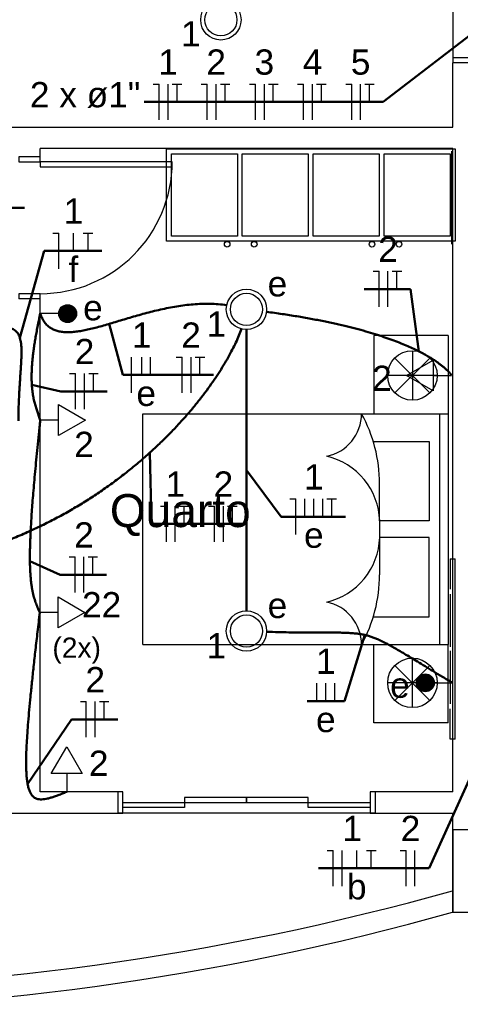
# Model space of a CAD drawing. Header units: inches. Extents: x -8.7 to 57.3, y -9.2 to 26.4.
# Drawn here: x 5.45 to 8.53, y -2.42 to 4.51 of the extents above; entities that cross this region are included whole.
import ezdxf
from ezdxf.enums import TextEntityAlignment as Align

# ---------------------------------------------------------------- set-up
doc = ezdxf.new("R2010")
doc.units = ezdxf.units.IN
doc.header["$MEASUREMENT"] = 0
for name, color, linetype, lineweight in [('BASE', 7, 'Continuous', 5), ('EL-Condutos', 8, 'Continuous', 30), ('EL-Fios', 1, 'Continuous', 20), ('EL-Textos fios', 7, 'Continuous', 30), ('EL-Textos pontos', 7, 'Continuous', 30), ('MOVEIS', 253, 'Continuous', 20), ('P-SIMBOL', 5, 'Continuous', 20), ('TEXTO', 7, 'Continuous', 20)]:
    doc.layers.add(name, color=color, linetype=linetype, lineweight=lineweight)
doc.styles.add('Arial', font='arial.ttf')

msp = doc.modelspace()

# ---------------------------------------------------------------- hatches: boundary and pattern name
at = {"layer": 'P-SIMBOL', "linetype": 'Continuous'}
for points in [[(5.7868, 2.5194), (5.7868, 2.4569), (5.7243, 2.4569), (5.7248, 2.4666), (5.7303, 2.4836), (5.7363, 2.4941), (5.7433, 2.5021), (5.7538, 2.5101), (5.7668, 2.5162), (5.7798, 2.5191), (5.7868, 2.5189)], [(5.7868, 2.5194), (5.7868, 2.4569), (5.8493, 2.4569), (5.8488, 2.4666), (5.8433, 2.4836), (5.8373, 2.4941), (5.8303, 2.5021), (5.8198, 2.5101), (5.8068, 2.5162), (5.7938, 2.5191), (5.7868, 2.5189)], [(5.7868, 2.3944), (5.7868, 2.4569), (5.7243, 2.4569), (5.7248, 2.4473), (5.7303, 2.4303), (5.7363, 2.4198), (5.7433, 2.4118), (5.7538, 2.4038), (5.7668, 2.3977), (5.7798, 2.3948), (5.7868, 2.395)], [(5.7868, 2.3944), (5.7868, 2.4569), (5.8493, 2.4569), (5.8488, 2.4473), (5.8433, 2.4303), (5.8373, 2.4198), (5.8303, 2.4118), (5.8198, 2.4038), (5.8068, 2.3977), (5.7938, 2.3948), (5.7868, 2.395)], [(8.2893, -0.0635), (8.2893, -0.126), (8.2268, -0.126), (8.2272, -0.1163), (8.2327, -0.0994), (8.2387, -0.0889), (8.2458, -0.0809), (8.2562, -0.0729), (8.2692, -0.0667), (8.2822, -0.0639), (8.2893, -0.064)], [(8.2893, -0.0635), (8.2893, -0.126), (8.3518, -0.126), (8.3513, -0.1163), (8.3458, -0.0994), (8.3398, -0.0889), (8.3328, -0.0809), (8.3223, -0.0729), (8.3093, -0.0667), (8.2963, -0.0639), (8.2893, -0.064)], [(8.2893, -0.1885), (8.2893, -0.126), (8.2268, -0.126), (8.2272, -0.1357), (8.2327, -0.1527), (8.2387, -0.1631), (8.2458, -0.1711), (8.2562, -0.1791), (8.2692, -0.1853), (8.2822, -0.1882), (8.2893, -0.188)], [(8.2893, -0.1885), (8.2893, -0.126), (8.3518, -0.126), (8.3513, -0.1357), (8.3458, -0.1527), (8.3398, -0.1631), (8.3328, -0.1711), (8.3223, -0.1791), (8.3093, -0.1853), (8.2963, -0.1882), (8.2893, -0.188)]]:
    msp.add_hatch(color=256, dxfattribs=at).paths.add_polyline_path(points)

# ---------------------------------------------------------------- linework, layer by layer
at = {"layer": 'BASE'}
for p, q in [((8.4808, 5.204), (8.4808, 4.2115)), ((8.4808, 3.7615), (8.4808, 4.2115)), ((8.6308, 4.2115), (8.4808, 4.2115)), ((2.0768, 3.7615), (8.4808, 3.7615)), ((8.4808, 3.6115), (5.5958, 3.6115)), ((5.5958, 3.554), (5.5958, 3.6115)), ((8.4808, -0.888), (8.4808, 3.6115)), ((8.4808, -0.888), (8.4808, 3.6115)), ((5.5958, 3.554), (5.4463, 3.554)), ((8.4733, 3.5935), (8.4733, 2.943)), ((5.5958, 2.5615), (5.4463, 2.5615)), ((5.5958, -0.888), (5.5958, 2.5615)), ((6.1382, -0.888), (5.5958, -0.888)), ((6.1382, -0.888), (6.1382, -1.038)), ((8.4808, -0.888), (7.9383, -0.888)), ((7.9383, -0.888), (7.9383, -1.038)), ((5.3078, -1.038), (6.1382, -1.038)), ((7.9383, -1.038), (6.1382, -1.038)), ((7.9383, -1.038), (8.4808, -1.038)), ((8.4808, -1.7305), (8.4808, -1.038)), ((8.4808, -1.7305), (8.4808, -1.038)), ((8.4808, -1.7305), (8.7978, -1.7305))]:
    msp.add_line(p, q, dxfattribs=at)
at = {"layer": 'BASE', "linetype": 'Continuous'}
for points in [[(8.6308, 4.2115), (8.6308, 4.246), (8.4808, 4.246), (8.4808, 4.2115)], [(5.4463, 3.554), (5.4463, 3.5195), (5.5958, 3.5195), (5.5958, 3.554)], [(5.5958, 2.5615), (5.5958, 2.5965), (5.4463, 2.5965), (5.4463, 2.5615)], [(6.1382, -1.038), (6.1728, -1.038), (6.1728, -0.888), (6.1382, -0.888)], [(7.9383, -0.888), (7.9037, -0.888), (7.9037, -1.038), (7.9383, -1.038)]]:
    msp.add_lwpolyline(points, dxfattribs=at)
for points in [[(5.5958, 3.5195), (5.5958, 3.4845), (6.5193, 3.4845), (6.5193, 3.5195), (5.5958, 3.5195), (5.5958, 3.5195)], [(6.1728, -0.963), (6.6057, -0.963), (6.6057, -0.998), (6.1728, -0.998), (6.1728, -0.963), (6.1728, -0.963)], [(6.6057, -0.963), (7.0382, -0.963), (7.0382, -0.9285), (6.6057, -0.9285), (6.6057, -0.963), (6.6057, -0.963)], [(7.0382, -0.963), (7.4708, -0.963), (7.4708, -0.9285), (7.0382, -0.9285), (7.0382, -0.963), (7.0382, -0.963)], [(7.4708, -0.963), (7.9037, -0.963), (7.9037, -0.998), (7.4708, -0.998), (7.4708, -0.963), (7.4708, -0.963)]]:
    msp.add_lwpolyline(points, close=True, dxfattribs=at)
at = {"layer": 'BASE'}
msp.add_lwpolyline([(8.4827, -1.7305), (8.5523, -1.7305), (8.6212, -1.7305), (8.6212, -1.442), (8.6212, -1.1535), (8.5523, -1.1535), (8.4827, -1.1535), (8.4827, -1.442), (8.4827, -1.7305), (8.4827, -1.7305)], close=True, dxfattribs=at)
at = {"layer": 'BASE', "linetype": 'Continuous'}
msp.add_arc((5.5958, 3.5195), 0.923, 270, 0, dxfattribs=at)
at = {"layer": 'BASE'}
for centre, radius in [((3.4383, 16.435), 18.7078), ((3.4383, 16.2855), 18.708)]:
    msp.add_arc(centre, radius, 254.364, 285.636, dxfattribs=at)
at = {"layer": 'EL-Condutos', "linetype": 'Continuous'}
for points in [[(6.8993, 2.5171), (6.8407, 2.5232), (6.782, 2.5259), (6.7236, 2.5253), (6.6653, 2.5218), (6.6075, 2.5158), (6.55, 2.5075), (6.4932, 2.4972), (6.4371, 2.4854), (6.3817, 2.4722), (6.3272, 2.458), (6.2738, 2.4432), (6.2215, 2.4281), (6.1704, 2.4129), (6.1206, 2.3979), (6.0723, 2.3836), (6.0256, 2.3702), (5.9805, 2.3581), (5.9372, 2.3475), (5.8958, 2.3387), (5.8563, 2.3322), (5.819, 2.3281), (5.7839, 2.3269), (5.7511, 2.3288), (5.7207, 2.3342), (5.6929, 2.3434), (5.6678, 2.3566), (5.6453, 2.3743), (5.6258, 2.3967), (5.6092, 2.4241), (5.5958, 2.4569)], [(5.5957, 1.7119), (5.5906, 1.7263), (5.5855, 1.7406), (5.5804, 1.7549), (5.5754, 1.7693), (5.5705, 1.7839), (5.5658, 1.7987), (5.5613, 1.8139), (5.557, 1.8295), (5.553, 1.8457), (5.5493, 1.8624), (5.5459, 1.8799), (5.5429, 1.8981), (5.5403, 1.9172), (5.5382, 1.9372), (5.5366, 1.9583), (5.5354, 1.9805), (5.5349, 2.0039), (5.5349, 2.0286), (5.5356, 2.0546), (5.537, 2.0822), (5.5391, 2.1113), (5.5419, 2.142), (5.5455, 2.1744), (5.5499, 2.2087), (5.5552, 2.2448), (5.5614, 2.2829), (5.5685, 2.3231), (5.5765, 2.3655), (5.5856, 2.41), (5.5958, 2.4569)], [(7.1791, 2.4694), (7.2883, 2.4541), (7.3914, 2.438), (7.4884, 2.4211), (7.5796, 2.4034), (7.6651, 2.3852), (7.7451, 2.3664), (7.8199, 2.3473), (7.8895, 2.3278), (7.9541, 2.3081), (8.0139, 2.2883), (8.0691, 2.2686), (8.1199, 2.2489), (8.1664, 2.2294), (8.2088, 2.2102), (8.2473, 2.1914), (8.2821, 2.1731), (8.3132, 2.1553), (8.341, 2.1383), (8.3656, 2.122), (8.3871, 2.1067), (8.4057, 2.0923), (8.4217, 2.079), (8.4351, 2.067), (8.4461, 2.0562), (8.455, 2.0467), (8.4619, 2.0388), (8.4669, 2.0325), (8.4703, 2.0278), (8.4722, 2.025), (8.4728, 2.024)], [(5.0595, 2.3075), (5.1109, 2.3214), (5.1579, 2.3333), (5.2006, 2.3431), (5.2394, 2.3508), (5.2743, 2.3563), (5.3056, 2.3597), (5.3334, 2.3608), (5.3579, 2.3597), (5.3793, 2.3564), (5.3978, 2.3507), (5.4136, 2.3428), (5.4269, 2.3324), (5.4378, 2.3197), (5.4465, 2.3045), (5.4533, 2.2869), (5.4582, 2.2668), (5.4616, 2.2442), (5.4635, 2.219), (5.4641, 2.1913), (5.4637, 2.1609), (5.4625, 2.1279), (5.4605, 2.0922), (5.458, 2.0539), (5.4553, 2.0128), (5.4524, 1.9689), (5.4495, 1.9222), (5.4469, 1.8727), (5.4447, 1.8204), (5.4431, 1.7652), (5.4422, 1.707)], [(4.9506, 0.7398), (5.0679, 0.7704), (5.1819, 0.8046), (5.2927, 0.8424), (5.4002, 0.8834), (5.5043, 0.9274), (5.6052, 0.9743), (5.7028, 1.0237), (5.797, 1.0754), (5.8879, 1.1293), (5.9754, 1.1851), (6.0596, 1.2426), (6.1404, 1.3015), (6.2178, 1.3617), (6.2918, 1.4228), (6.3624, 1.4847), (6.4296, 1.5471), (6.4933, 1.6098), (6.5536, 1.6726), (6.6104, 1.7353), (6.6637, 1.7976), (6.7136, 1.8593), (6.76, 1.9202), (6.8028, 1.9801), (6.8422, 2.0386), (6.878, 2.0957), (6.9102, 2.151), (6.939, 2.2043), (6.9641, 2.2555), (6.9857, 2.3043), (7.0037, 2.3504)], [(7.038, 2.3464), (7.038, 2.255), (7.038, 2.1689), (7.038, 2.0877), (7.038, 2.0111), (7.038, 1.9387), (7.038, 1.8702), (7.038, 1.805), (7.038, 1.7429), (7.038, 1.6835), (7.038, 1.6263), (7.038, 1.5711), (7.038, 1.5173), (7.038, 1.4648), (7.038, 1.4129), (7.038, 1.3615), (7.038, 1.3101), (7.038, 1.2582), (7.038, 1.2057), (7.038, 1.1519), (7.038, 1.0967), (7.038, 1.0395), (7.038, 0.9801), (7.038, 0.918), (7.038, 0.8528), (7.038, 0.7843), (7.038, 0.7119), (7.038, 0.6353), (7.038, 0.5541), (7.038, 0.468), (7.038, 0.3766)], [(5.5958, 1.7119), (5.5855, 1.614), (5.5761, 1.5215), (5.5675, 1.4342), (5.5597, 1.352), (5.5527, 1.2746), (5.5465, 1.2018), (5.541, 1.1336), (5.5363, 1.0696), (5.5324, 1.0097), (5.5291, 0.9538), (5.5266, 0.9015), (5.5247, 0.8528), (5.5235, 0.8075), (5.523, 0.7653), (5.5231, 0.7261), (5.5238, 0.6896), (5.5252, 0.6558), (5.5272, 0.6244), (5.5297, 0.5952), (5.5328, 0.568), (5.5365, 0.5427), (5.5407, 0.519), (5.5455, 0.4968), (5.5507, 0.4759), (5.5565, 0.4561), (5.5627, 0.4372), (5.5695, 0.419), (5.5766, 0.4013), (5.5842, 0.384), (5.5923, 0.3668)], [(5.5923, 0.3668), (5.5764, 0.231), (5.5619, 0.1045), (5.5488, -0.0131), (5.5372, -0.122), (5.527, -0.2225), (5.5182, -0.315), (5.5109, -0.3997), (5.5051, -0.4769), (5.5008, -0.547), (5.498, -0.6102), (5.4967, -0.6668), (5.497, -0.7171), (5.4988, -0.7614), (5.5022, -0.8001), (5.5071, -0.8333), (5.5137, -0.8615), (5.5218, -0.8849), (5.5316, -0.9038), (5.543, -0.9185), (5.5561, -0.9293), (5.5708, -0.9364), (5.5872, -0.9403), (5.6053, -0.9412), (5.6251, -0.9394), (5.6466, -0.9352), (5.6699, -0.9289), (5.6949, -0.9208), (5.7216, -0.9111), (5.7502, -0.9003), (5.7805, -0.8885)], [(7.1789, 0.2311), (7.2605, 0.2289), (7.3349, 0.2273), (7.4027, 0.2264), (7.4643, 0.226), (7.5203, 0.2258), (7.571, 0.2258), (7.6169, 0.2259), (7.6587, 0.2257), (7.6966, 0.2253), (7.7313, 0.2243), (7.7632, 0.2228), (7.7928, 0.2205), (7.8206, 0.2173), (7.847, 0.213), (7.8725, 0.2075), (7.8977, 0.2006), (7.923, 0.1922), (7.9488, 0.1821), (7.9757, 0.1702), (8.0042, 0.1563), (8.0347, 0.1402), (8.0677, 0.1218), (8.1037, 0.101), (8.1432, 0.0776), (8.1866, 0.0515), (8.2345, 0.0224), (8.2874, -0.0097), (8.3456, -0.0451), (8.4097, -0.0838), (8.4802, -0.126)]]:
    msp.add_spline(points, degree=3, dxfattribs=at)
at = {"layer": 'EL-Fios', "color": 5}
for p, q in [((6.3854, 4.0631), (6.4271, 4.0631)), ((6.4271, 3.8131), (6.4271, 4.0631)), ((6.4896, 3.8131), (6.4896, 4.0631)), ((6.5187, 4.0631), (6.5854, 4.0631)), ((6.5521, 3.9381), (6.5521, 4.0631)), ((6.7222, 4.0631), (6.7639, 4.0631)), ((6.7639, 3.8131), (6.7639, 4.0631)), ((6.8264, 3.8131), (6.8264, 4.0631)), ((6.8555, 4.0631), (6.9222, 4.0631)), ((6.8889, 3.9381), (6.8889, 4.0631)), ((7.059, 4.0631), (7.1007, 4.0631)), ((7.1007, 3.8131), (7.1007, 4.0631)), ((7.1632, 3.8131), (7.1632, 4.0631)), ((7.1923, 4.0631), (7.259, 4.0631)), ((7.2257, 3.9381), (7.2257, 4.0631)), ((7.3958, 4.0631), (7.4375, 4.0631)), ((7.4375, 3.8131), (7.4375, 4.0631)), ((7.5, 3.8131), (7.5, 4.0631)), ((7.5291, 4.0631), (7.5958, 4.0631)), ((7.5625, 3.9381), (7.5625, 4.0631)), ((7.7326, 4.0631), (7.7743, 4.0631)), ((7.7743, 3.8131), (7.7743, 4.0631)), ((7.8368, 3.8131), (7.8368, 4.0631)), ((7.8659, 4.0631), (7.9326, 4.0631)), ((7.8993, 3.9381), (7.8993, 4.0631)), ((5.6843, 3.0208), (5.726, 3.0208)), ((5.726, 2.7708), (5.726, 3.0208)), ((5.8279, 2.8958), (5.8279, 3.0208)), ((5.8964, 3.0208), (5.963, 3.0208)), ((5.9297, 2.8958), (5.9297, 3.0208)), ((7.924, 2.7537), (7.9657, 2.7537)), ((7.9657, 2.5037), (7.9657, 2.7537)), ((8.0282, 2.5037), (8.0282, 2.7537)), ((8.0573, 2.7537), (8.124, 2.7537)), ((8.0907, 2.6287), (8.0907, 2.7537)), ((6.2347, 1.9032), (6.2347, 2.1532)), ((6.3053, 2.0282), (6.3053, 2.1532)), ((6.3678, 2.0282), (6.3678, 2.1532)), ((6.546, 2.1532), (6.5877, 2.1532)), ((6.5877, 1.9032), (6.5877, 2.1532)), ((6.6502, 1.9032), (6.6502, 2.1532)), ((6.6793, 2.1532), (6.7461, 2.1532)), ((6.7127, 2.0282), (6.7127, 2.1532)), ((5.801, 2.0383), (5.8426, 2.0383)), ((5.8426, 1.7883), (5.8426, 2.0383)), ((5.9051, 1.7883), (5.9051, 2.0383)), ((5.9343, 2.0383), (6.001, 2.0383)), ((5.9676, 1.9133), (5.9676, 2.0383)), ((6.436, 1.111), (6.4776, 1.111)), ((6.4776, 0.861), (6.4776, 1.111)), ((6.5401, 0.861), (6.5401, 1.111)), ((6.5693, 1.111), (6.6359, 1.111)), ((6.6026, 0.986), (6.6026, 1.111)), ((6.7728, 1.111), (6.8144, 1.111)), ((6.8144, 0.861), (6.8144, 1.111)), ((6.8769, 0.861), (6.8769, 1.111)), ((6.9061, 1.111), (6.9727, 1.111)), ((6.9394, 0.986), (6.9394, 1.111)), ((7.3426, 1.161), (7.3842, 1.161)), ((7.3842, 0.911), (7.3842, 1.161)), ((7.4467, 1.036), (7.4467, 1.161)), ((7.5092, 1.036), (7.5092, 1.161)), ((7.5717, 1.036), (7.5717, 1.161)), ((7.6009, 1.161), (7.6676, 1.161)), ((7.6342, 1.036), (7.6342, 1.161)), ((5.797, 0.7555), (5.8387, 0.7555)), ((5.8387, 0.5055), (5.8387, 0.7555)), ((5.9012, 0.5055), (5.9012, 0.7555)), ((5.9303, 0.7555), (5.997, 0.7555)), ((5.9637, 0.6305), (5.9637, 0.7555)), ((7.531, -0.2534), (7.531, -0.1284)), ((7.5935, -0.2534), (7.5935, -0.1284)), ((7.656, -0.2534), (7.656, -0.1284)), ((5.876, -0.2569), (5.9176, -0.2569)), ((5.9176, -0.5069), (5.9176, -0.2569)), ((5.9801, -0.5069), (5.9801, -0.2569)), ((6.0093, -0.2569), (6.076, -0.2569)), ((6.0426, -0.3819), (6.0426, -0.2569)), ((7.6036, -1.2979), (7.6453, -1.2979)), ((7.6453, -1.5479), (7.6453, -1.2979)), ((7.7078, -1.5479), (7.7078, -1.2979)), ((7.8096, -1.4229), (7.8096, -1.2979)), ((7.8781, -1.2979), (7.9448, -1.2979)), ((7.9115, -1.4229), (7.9115, -1.2979)), ((8.1128, -1.2979), (8.1545, -1.2979)), ((8.1545, -1.5479), (8.1545, -1.2979)), ((8.217, -1.5479), (8.217, -1.2979))]:
    msp.add_line(p, q, dxfattribs=at)
at = {"layer": 'EL-Textos fios'}
for p, q in [((11.2012, 6.402), (7.9951, 3.9381)), ((6.3229, 3.9381), (7.9951, 3.9381)), ((5.1892, 3.1968), (5.4843, 3.1968)), ((5.4533, 2.2869), (5.6218, 2.8958)), ((5.6218, 2.8958), (6.0255, 2.8958)), ((8.1865, 2.6287), (7.8615, 2.6287)), ((8.2441, 2.193), (8.1865, 2.6287)), ((6.0775, 2.3851), (6.1722, 2.0282)), ((6.1722, 2.0282), (6.8086, 2.0282)), ((5.5366, 1.9583), (5.7385, 1.9133)), ((5.7385, 1.9133), (6.0635, 1.9133)), ((6.3624, 1.4847), (6.3735, 0.986)), ((7.038, 1.3615), (7.2801, 1.036)), ((6.3735, 0.986), (7.0352, 0.986)), ((7.2801, 1.036), (7.7301, 1.036)), ((5.5231, 0.7261), (5.7345, 0.6305)), ((5.7345, 0.6305), (6.0595, 0.6305)), ((9.2614, 0.6747), (8.3165, -1.4229)), ((7.8663, 0.209), (7.7241, -0.2534)), ((7.7241, -0.2534), (7.4627, -0.2534)), ((5.5071, -0.8334), (5.8135, -0.3819)), ((5.8135, -0.3819), (6.1385, -0.3819)), ((8.3165, -1.4229), (7.5411, -1.4229))]:
    msp.add_line(p, q, dxfattribs=at)
at = {"layer": 'MOVEIS'}
for p, q in [((7.9298, 2.303), (7.9298, 1.757)), ((8.4488, 2.303), (7.9298, 2.303)), ((8.4488, 2.303), (8.4488, 0.1415)), ((8.4488, 2.303), (8.4488, 2.124)), ((8.1992, 2.1975), (8.1992, 1.851)), ((8.3213, 1.902), (8.0768, 2.1465)), ((8.3213, 2.1465), (8.0768, 1.902)), ((8.3722, 2.0245), (8.0263, 2.0245)), ((6.3142, 0.1415), (6.3142, 1.757)), ((6.3142, 1.757), (8.4488, 1.757)), ((8.3912, 0.1415), (8.3912, 1.757)), ((7.9258, 1.562), (8.3153, 1.562)), ((8.3153, 1.562), (8.3153, 1.007)), ((7.9693, 1.007), (7.9693, 1.2675)), ((8.3153, 1.007), (7.9693, 1.007)), ((7.9693, 1.007), (7.9693, 0.6305)), ((8.3153, 0.8915), (7.9693, 0.8915)), ((8.3153, 0.3365), (8.3153, 0.8915)), ((8.4638, 0.7425), (8.4983, 0.7425)), ((8.4638, 0.7425), (8.4638, 0.529)), ((8.4983, -0.5205), (8.4983, 0.7425)), ((8.4638, 0.4945), (8.4638, 0.1255)), ((7.9258, 0.3365), (8.3153, 0.3365)), ((6.3142, 0.1415), (8.4488, 0.1415)), ((7.9298, -0.4045), (7.9298, 0.1415)), ((8.4488, -0.4045), (8.4488, 0.1415)), ((8.4638, 0.097), (8.4638, -0.272)), ((8.1992, -0.299), (8.1992, 0.047)), ((8.3213, -0.2485), (8.0768, -0.0035)), ((8.3213, -0.0035), (8.0768, -0.2485)), ((8.3722, -0.126), (8.0263, -0.126)), ((8.4638, -0.5205), (8.4638, -0.307)), ((8.4488, -0.4045), (7.9298, -0.4045)), ((8.4983, -0.5205), (8.4638, -0.5205))]:
    msp.add_line(p, q, dxfattribs=at)
for points in [[(8.4972, 3.6095), (8.4972, 2.9635), (6.4783, 2.9635), (6.4783, 3.6095), (8.4972, 3.6095), (8.4972, 3.6095)], [(6.9742, 3.575), (6.9742, 2.998), (6.5127, 2.998), (6.5127, 3.575), (6.9742, 3.575), (6.9742, 3.575)], [(7.4703, 3.575), (7.4703, 2.998), (7.0088, 2.998), (7.0088, 3.575), (7.4703, 3.575), (7.4703, 3.575)], [(7.9667, 3.575), (7.9667, 2.998), (7.5053, 2.998), (7.5053, 3.575), (7.9667, 3.575), (7.9667, 3.575)], [(8.4627, 3.575), (8.4627, 2.998), (8.0013, 2.998), (8.0013, 3.575), (8.4627, 3.575), (8.4627, 3.575)]]:
    msp.add_lwpolyline(points, close=True, dxfattribs=at)
for centre, radius in [((6.9032, 2.9425), 0.0196), ((7.0922, 2.9425), 0.0196), ((7.9162, 2.9425), 0.0196), ((8.1052, 2.9425), 0.0196), ((8.1992, 2.0245), 0.1731), ((8.1992, -0.126), 0.1731)]:
    msp.add_circle(centre, radius, dxfattribs=at)
for centre, radius, start, end in [((7.5412, 1.7565), 0.3019, 281.064, 0.05048), ((6.9568, 1.2675), 1.0124, 0, 28.8881), ((7.4868, 0.9895), 0.4841, 2.06427, 76.5578), ((7.4868, 0.909), 0.4841, 283.442, 357.936), ((6.9568, 0.6305), 1.0124, 331.112, 0), ((7.5412, 0.142), 0.3019, 359.95, 78.936)]:
    msp.add_arc(centre, radius, start, end, dxfattribs=at)
at = {"layer": 'P-SIMBOL'}
for p, q in [((5.7868, 2.5194), (5.7868, 2.3944)), ((5.7243, 2.4569), (5.5958, 2.4569)), ((8.1572, 2.024), (8.3447, 2.1322)), ((8.3447, 2.1322), (8.3447, 1.9158)), ((8.3447, 1.9158), (8.1572, 2.024)), ((8.3447, 2.024), (8.4728, 2.024)), ((5.7238, 1.8202), (5.9113, 1.7119)), ((5.7238, 1.6037), (5.7238, 1.8202)), ((5.7238, 1.7119), (5.5958, 1.7119)), ((5.9113, 1.7119), (5.7238, 1.6037)), ((5.7203, 0.2585), (5.7203, 0.4751)), ((5.7203, 0.4751), (5.9078, 0.3668)), ((5.7203, 0.3668), (5.5923, 0.3668)), ((5.9078, 0.3668), (5.7203, 0.2585)), ((8.2893, -0.1885), (8.2893, -0.0635)), ((8.3518, -0.126), (8.4802, -0.126)), ((5.6723, -0.7605), (5.7805, -0.573)), ((5.7805, -0.573), (5.8887, -0.7605)), ((5.8887, -0.7605), (5.6723, -0.7605)), ((5.7805, -0.7605), (5.7805, -0.8885))]:
    msp.add_line(p, q, dxfattribs=at)
for centre, radius in [((6.8591, 4.512), 0.1412), ((6.8591, 4.512), 0.1125), ((7.038, 2.4865), 0.1412), ((7.038, 2.4865), 0.1125), ((5.7868, 2.4569), 0.0625), ((7.038, 0.2365), 0.1412), ((7.038, 0.2365), 0.1125), ((8.2893, -0.126), 0.0625)]:
    msp.add_circle(centre, radius, dxfattribs=at)

# ---------------------------------------------------------------- texts
at = {"layer": 'EL-Textos fios', "style": 'Arial'}
for s, p in [('1', (6.4897, 4.0755)), ('2', (6.8262, 4.0755)), ('3', (7.1632, 4.0755)), ('4', (7.5002, 4.0755)), ('5', (7.8367, 4.0755)), ('1', (5.8277, 3.033)), ('2', (8.0282, 2.766)), ('f', (5.8277, 2.626)), ('1', (6.3053, 2.1655)), ('2', (6.6502, 2.1655)), ('2', (5.9053, 2.0505)), ('e', (6.3368, 1.758)), ('1', (7.5092, 1.1735)), ('1', (6.5403, 1.1235)), ('2', (6.8767, 1.1235)), ('2', (5.9013, 0.768)), ('e', (7.5092, 0.766)), ('1', (7.5932, -0.116)), ('2', (5.9802, -0.2445)), ('e', (7.5932, -0.5235)), ('1', (7.7782, -1.2855)), ('2', (8.1858, -1.2855)), ('b', (7.8097, -1.693))]:
    msp.add_text(s, height=0.1765, dxfattribs=at).set_placement(p, align=Align.BOTTOM_CENTER)
msp.add_text('2 x ø1"', height=0.1765, dxfattribs=at).set_placement((5.523, 3.8475), align=Align.BOTTOM_LEFT)
at = {"layer": 'EL-Textos pontos', "style": 'Arial'}
for s, p in [('e', (7.2547, 2.5245)), ('1', (6.8277, 2.2425)), ('2', (7.9857, 1.8635)), ('2', (5.9013, 1.401)), ('22', (6.0248, 0.2795)), ('e', (7.2547, 0.2745)), ('1', (6.8277, -0.0075)), ('2', (6.0043, -0.8295))]:
    msp.add_text(s, height=0.1765, dxfattribs=at).set_placement(p, align=Align.BOTTOM_CENTER)
msp.add_text('e', height=0.1765, dxfattribs=at).set_placement((5.8953, 2.357), align=Align.BOTTOM_LEFT)
msp.add_text('e', height=0.1765, dxfattribs=at).set_placement((8.1803, -0.2835), align=Align.BOTTOM_RIGHT)
at = {"layer": 'EL-Textos pontos', "insert": (6.6488, 4.3262), "char_height": 0.1765, "width": 0.277763, "attachment_point": 8, "line_spacing_factor": 0.798, "style": 'Arial'}
msp.add_mtext('1', dxfattribs=at)
at = {"layer": 'P-SIMBOL', "style": 'Arial'}
msp.add_text('(2x)', height=0.1412, dxfattribs=at).set_placement((5.6803, 0.0075), align=Align.BOTTOM_LEFT)
at = {"layer": 'TEXTO', "style": 'Arial'}
msp.add_text('Quarto', height=0.23076, dxfattribs=at).set_placement((6.5752, 0.8945), align=Align.BOTTOM_CENTER)

doc.saveas('drawing.dxf')
